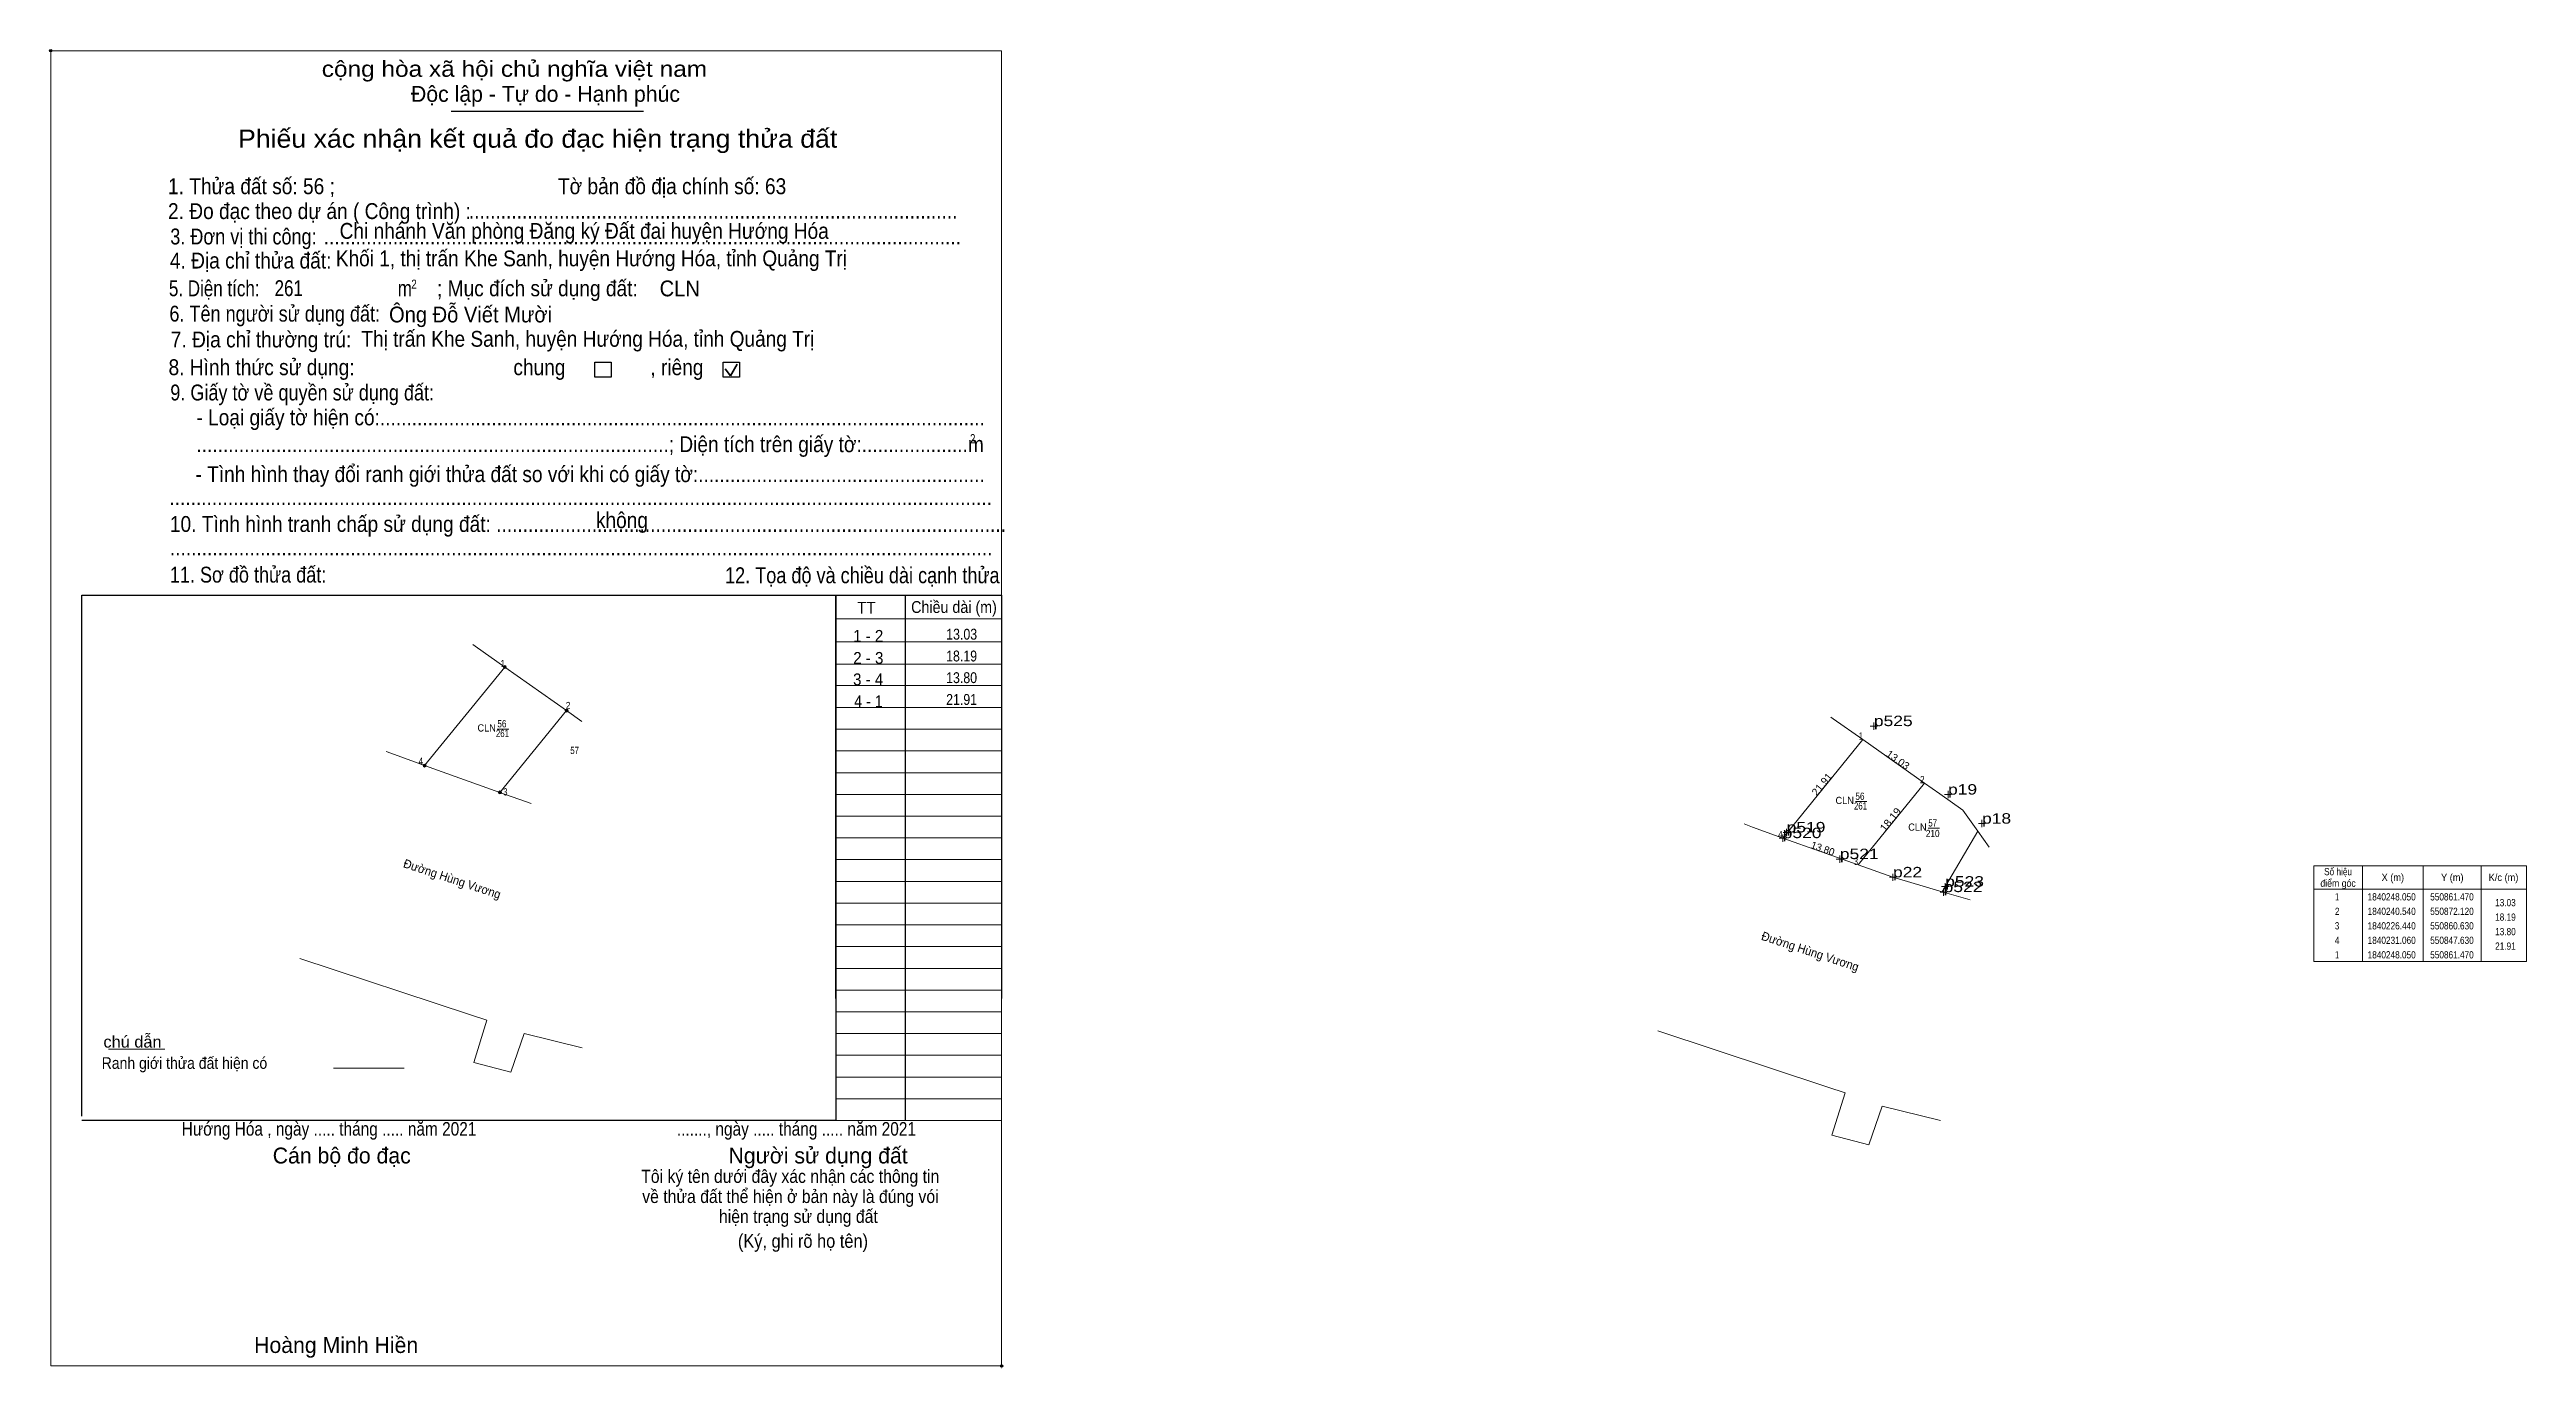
# Model space of a CAD drawing. Header units: metres. Extents: x 550549 to 550976, y 1840140 to 1840367.
import ezdxf
from ezdxf.enums import TextEntityAlignment as Align

# ---------------------------------------------------------------- set-up
doc = ezdxf.new("R2010")
doc.units = ezdxf.units.M
doc.header["$LTSCALE"] = 0.8
doc.header["$PDMODE"] = 32
doc.header["$PDSIZE"] = 0.4
for name, color, linetype, lineweight in [('1', 7, 'Continuous', 13), ('15', 7, 'Continuous', 13), ('17', 7, 'Continuous', 13), ('2', 7, 'Continuous', 25), ('30', 7, 'Continuous', 13), ('31', 7, 'Continuous', 13), ('44', 7, 'Continuous', 13), ('49', 7, 'Continuous', 13), ('50', 7, 'Continuous', 13), ('6', 7, 'Continuous', 13), ('63', 7, 'Continuous', 13), ('7', 7, 'Continuous', 13)]:
    doc.layers.add(name, color=color, linetype=linetype, lineweight=lineweight)
doc.layers.add('10', color=7, linetype='Continuous')
doc.layers.add('12', color=7, linetype='Continuous')

msp = doc.modelspace()

# ---------------------------------------------------------------- hatches: boundary and pattern name
at = {"layer": '63'}
for points in [[(550627.44, 1840260.56, 1), (550626.94, 1840260.56, 1)], [(550638.09, 1840253.05, 1), (550637.59, 1840253.05, 1)], [(550613.6, 1840243.57, 1), (550613.1, 1840243.57, 1)], [(550626.6, 1840238.95, 1), (550626.1, 1840238.95, 1)]]:
    msp.add_hatch(color=256, dxfattribs=at).paths.add_polyline_path(points)

# ---------------------------------------------------------------- linework, layer by layer
at = {"layer": '1'}
for points in [[(550627.19, 1840260.56), (550637.84, 1840253.05), (550626.35, 1840238.95), (550613.35, 1840243.57)], [(550861.47, 1840248.05), (550872.12, 1840240.54), (550860.63, 1840226.44), (550847.63, 1840231.06)]]:
    msp.add_lwpolyline(points, close=True, dxfattribs=at)
at = {"layer": '15'}
for p, q in [((550626.35, 1840238.95), (550637.84, 1840253.05)), ((550637.84, 1840253.05), (550640.46, 1840251.2)), ((550625.89, 1840249.87), (550627.85, 1840249.87)), ((550608.17, 1840245.48), (550606.72, 1840246.01)), ((550613.35, 1840243.57), (550608.17, 1840245.48)), ((550626.35, 1840238.95), (550613.35, 1840243.57)), ((550860.63, 1840226.44), (550872.12, 1840240.54)), ((550872.12, 1840240.54), (550874.74, 1840238.69)), ((550631.75, 1840237.03), (550626.35, 1840238.95)), ((550860.17, 1840237.36), (550862.13, 1840237.36)), ((550874.74, 1840238.69), (550878.69, 1840235.91)), ((550842.45, 1840232.97), (550841, 1840233.5)), ((550847.63, 1840231.06), (550842.45, 1840232.97)), ((550872.71, 1840232.76), (550874.67, 1840232.76)), ((550881.27, 1840232.29), (550875.15, 1840221.82))]:
    msp.add_line(p, q, dxfattribs=at)
for points in [[(550621.65, 1840264.46), (550622.08, 1840264.16), (550627.19, 1840260.56)], [(550613.35, 1840243.57), (550627.19, 1840260.56), (550637.84, 1840253.05)], [(550855.93, 1840251.95), (550856.36, 1840251.65), (550861.47, 1840248.05)], [(550847.63, 1840231.06), (550861.47, 1840248.05), (550872.12, 1840240.54)], [(550866.66, 1840224.3), (550860.63, 1840226.44), (550847.63, 1840231.06)]]:
    msp.add_lwpolyline(points, dxfattribs=at)
at = {"layer": '17'}
msp.add_line((550558.84, 1840194.66), (550568.51, 1840194.66), dxfattribs=at)
at = {"layer": '2'}
for p, q in [((550617.93, 1840356.48), (550651.1, 1840356.48)), ((550554.19, 1840272.98), (550684.31, 1840272.98)), ((550554.19, 1840183.09), (550554.19, 1840272.98)), ((550684.31, 1840272.98), (550684.31, 1840182.35)), ((550684.31, 1840182.35), (550554.19, 1840182.35))]:
    msp.add_line(p, q, dxfattribs=at)
at = {"layer": '2', "lineweight": 35}
for p, q in [((550666.12, 1840310.81), (550667.26, 1840312.84)), ((550665.19, 1840312.02), (550666.12, 1840310.81))]:
    msp.add_line(p, q, dxfattribs=at)
at = {"layer": '2', "lineweight": 13}
msp.add_lwpolyline([(550548.84, 1840366.89), (550712.88, 1840366.89), (550712.88, 1840140.01), (550548.84, 1840140.01)], close=True, dxfattribs=at)
at = {"layer": '2'}
for points in [[(550642.7, 1840313.19), (550645.52, 1840313.19), (550645.52, 1840310.56), (550642.7, 1840310.56)], [(550664.86, 1840313.19), (550667.68, 1840313.19), (550667.68, 1840310.56), (550664.86, 1840310.56)]]:
    msp.add_lwpolyline(points, close=True, dxfattribs=at)
for p in [(550548.84, 1840366.89), (550712.88, 1840140.01)]:
    msp.add_point(p, dxfattribs=at)
at = {"layer": '30', "lineweight": 25}
for p, q in [((550684.31, 1840203.42), (550684.31, 1840272.98)), ((550696.25, 1840272.98), (550696.25, 1840182.35))]:
    msp.add_line(p, q, dxfattribs=at)
at = {"layer": '30'}
for p, q in [((550684.31, 1840268.89), (550712.88, 1840268.89)), ((550684.31, 1840264.92), (550712.88, 1840264.92)), ((550684.23, 1840261.09), (550712.8, 1840261.09)), ((550684.31, 1840257.37), (550712.88, 1840257.37)), ((550684.31, 1840253.6), (550712.88, 1840253.6)), ((550684.31, 1840249.85), (550712.88, 1840249.85)), ((550684.31, 1840246.1), (550712.88, 1840246.1)), ((550684.31, 1840242.35), (550712.88, 1840242.35)), ((550684.31, 1840238.6), (550712.88, 1840238.6)), ((550684.31, 1840234.85), (550712.88, 1840234.85)), ((550684.31, 1840231.1), (550712.88, 1840231.1)), ((550684.31, 1840227.35), (550712.88, 1840227.35)), ((550684.31, 1840223.6), (550712.88, 1840223.6)), ((550684.31, 1840219.85), (550712.88, 1840219.85)), ((550684.31, 1840216.1), (550712.88, 1840216.1)), ((550684.31, 1840212.35), (550712.88, 1840212.35)), ((550684.31, 1840208.6), (550712.88, 1840208.6)), ((550684.31, 1840204.85), (550712.88, 1840204.85)), ((550684.31, 1840201.1), (550712.88, 1840201.1)), ((550684.31, 1840197.35), (550712.88, 1840197.35)), ((550684.31, 1840197.34), (550712.88, 1840197.34)), ((550684.31, 1840193.6), (550712.88, 1840193.6)), ((550684.31, 1840189.85), (550712.88, 1840189.85)), ((550684.31, 1840186.1), (550712.88, 1840186.1)), ((550684.31, 1840182.35), (550712.88, 1840182.35))]:
    msp.add_line(p, q, dxfattribs=at)
at = {"layer": '30', "lineweight": 25}
msp.add_lwpolyline([(550684.31, 1840272.98), (550712.88, 1840272.98), (550712.88, 1840203.42)], dxfattribs=at)
at = {"layer": '31'}
msp.add_lwpolyline([(550878.69, 1840235.91), (550881.27, 1840232.29), (550883.26, 1840229.49)], dxfattribs=at)
at = {"layer": '44'}
msp.add_line((550879.98, 1840220.41), (550875.15, 1840221.82), dxfattribs=at)
msp.add_lwpolyline([(550875.15, 1840221.82), (550869.19, 1840223.56), (550866.66, 1840224.3)], dxfattribs=at)
at = {"layer": '49'}
for p, q in [((550630.52, 1840197.36), (550640.55, 1840194.87)), ((550864.8, 1840184.85), (550874.83, 1840182.36))]:
    msp.add_line(p, q, dxfattribs=at)
for points in [[(550621.11, 1840200.64), (550624.1, 1840199.65), (550621.82, 1840192.33), (550628.23, 1840190.69), (550630.52, 1840197.36)], [(550855.39, 1840188.13), (550858.38, 1840187.14), (550856.1, 1840179.82), (550862.51, 1840178.18), (550864.8, 1840184.85)]]:
    msp.add_lwpolyline(points, dxfattribs=at)
at = {"layer": '50'}
for p, q in [((550591.81, 1840210.32), (550621.11, 1840200.64)), ((550826.09, 1840197.81), (550855.39, 1840188.13))]:
    msp.add_line(p, q, dxfattribs=at)
at = {"layer": '6'}
msp.add_line((550597.62, 1840191.39), (550609.84, 1840191.39), dxfattribs=at)
at = {"layer": '63'}
for p, q in [((550947.64, 1840226.28), (550947.64, 1840209.78)), ((550958.14, 1840226.28), (550958.14, 1840209.78)), ((550968.14, 1840226.28), (550968.14, 1840209.78)), ((550939.24, 1840222.28), (550975.94, 1840222.28))]:
    msp.add_line(p, q, dxfattribs=at)
msp.add_lwpolyline([(550939.24, 1840226.28), (550975.94, 1840226.28), (550975.94, 1840209.78), (550939.24, 1840209.78)], close=True, dxfattribs=at)
for centre in [(550627.19, 1840260.56), (550637.84, 1840253.05), (550613.35, 1840243.57), (550626.35, 1840238.95)]:
    msp.add_circle(centre, 0.25, dxfattribs=at)
at = {"layer": '7'}
for p, q in [((550863.98, 1840250.38), (550862.73, 1840250.38)), ((550863.36, 1840249.76), (550863.36, 1840251.01)), ((550876.77, 1840238.57), (550875.53, 1840238.57)), ((550876.15, 1840237.95), (550876.15, 1840239.2)), ((550847.63, 1840230.44), (550847.63, 1840231.69)), ((550848.94, 1840232.05), (550847.69, 1840232.05)), ((550848.31, 1840231.42), (550848.31, 1840232.67)), ((550882.64, 1840233.57), (550881.39, 1840233.57)), ((550882.01, 1840232.94), (550882.01, 1840234.19)), ((550848.26, 1840231.06), (550847.01, 1840231.06)), ((550858.12, 1840227.44), (550856.87, 1840227.44)), ((550857.49, 1840226.81), (550857.49, 1840228.06)), ((550867.28, 1840224.3), (550866.03, 1840224.3)), ((550867.28, 1840224.3), (550866.03, 1840224.3)), ((550866.65, 1840223.68), (550866.65, 1840224.93)), ((550866.65, 1840223.68), (550866.65, 1840224.93)), ((550875.66, 1840222.08), (550875.66, 1840223.32)), ((550876.01, 1840221.75), (550874.77, 1840221.75)), ((550876.29, 1840222.7), (550875.04, 1840222.7)), ((550875.39, 1840221.12), (550875.39, 1840222.37))]:
    msp.add_line(p, q, dxfattribs=at)

# ---------------------------------------------------------------- texts
at = {"layer": '1'}
for s, width, p in [('CLN', 0.95, (550624.055, 1840249.45)), ('261', 0.8, (550626.77, 1840248.5)), ('261', 0.8, (550626.77, 1840248.5)), ('56', 0.85, (550626.68, 1840250.17)), ('57', 0.8, (550639.22, 1840245.57)), ('CLN', 0.95, (550858.335, 1840236.94)), ('261', 0.8, (550861.05, 1840235.99)), ('261', 0.8, (550861.05, 1840235.99)), ('56', 0.85, (550860.96, 1840237.66)), ('CLN', 0.95, (550870.875, 1840232.34)), ('210', 0.85, (550873.51, 1840231.24)), ('57', 0.8, (550873.5, 1840233.06))]:
    msp.add_text(s, height=1.25, dxfattribs=dict(at, width=width)).set_placement(p, align=Align.CENTER)
at = {"layer": '10'}
for s, height, width, p in [('1 - 2', 2.046, 0.95, (550689.87, 1840264.92)), ('2 - 3', 2.046, 0.95, (550689.89, 1840261.12)), ('3 - 4', 2.046, 0.95, (550689.86, 1840257.42)), ('4 - 1', 2.05, 0.9, (550689.92, 1840253.64))]:
    msp.add_text(s, height=height, dxfattribs=dict(at, width=width)).set_placement(p, align=Align.CENTER)
at = {"layer": '12', "width": 1.25}
for s, p in [('p525', (550863.36, 1840250.38)), ('p19', (550876.15, 1840238.57)), ('p520', (550847.63, 1840231.06)), ('p519', (550848.31, 1840232.05)), ('p18', (550882.02, 1840233.56)), ('p521', (550857.49, 1840227.44)), ('p22', (550866.66, 1840224.3)), ('p22', (550866.66, 1840224.3)), ('p522', (550875.39, 1840221.75)), ('p523', (550875.66, 1840222.7))]:
    msp.add_text(s, height=1.8, dxfattribs=at).set_placement(p)
at = {"layer": '2'}
for s, height, width, p in [('cộng hòa xã hội chủ nghĩa việt nam', 2.738, 1.15, (550595.6, 1840362.39)), ('1. Thửa đất số: 56 ;                                          Tờ bản đồ địa chính số: 63', 2.74, 0.9, (550569.08, 1840342.14)), ('2. Đo đạc theo dự án ( Công trình) : ', 2.74, 0.9, (550569.08, 1840337.85)), ('3. Đơn vị thi công:', 2.74, 0.85, (550569.47, 1840333.47)), ('Chi nhánh Văn phòng Đăng ký Đất đai huyện Hướng Hóa', 2.737, 0.9, (550598.68, 1840334.44)), ('............................................................................................', 2.74, 0.9, (550620.98, 1840337.94)), ('4. Địa chỉ thửa đất:', 2.74, 0.9, (550569.4, 1840329.32)), ('........................................................................................................................', 2.74, 0.9, (550595.94, 1840333.47)), ('Khối 1, thị trấn Khe Sanh, huyện Hướng Hóa, tỉnh Quảng Trị', 2.73, 0.9, (550598.03, 1840329.7)), ('5. Diện tích:', 2.74, 0.8, (550569.23, 1840324.53)), ('261', 2.73, 0.8, (550587.47, 1840324.56)), ('m', 2.738, 0.8, (550608.71, 1840324.53)), ('2', 1.564, 0.8, (550611.05, 1840325.84)), ('; Mục đích sử dụng đất:', 2.738, 0.9, (550615.49, 1840324.53)), ('CLN', 2.73, 0.95, (550653.89, 1840324.52)), ('6. Tên người sử dụng đất:', 2.74, 0.85, (550569.32, 1840320.16)), ('Ông Đỗ Viết Mười', 2.73, 0.95, (550607.21, 1840320.02)), ('7. Địa chỉ thường trú:', 2.74, 0.9, (550569.56, 1840315.71)), ('Thị trấn Khe Sanh, huyện Hướng Hóa, tỉnh Quảng Trị', 2.73, 0.9, (550602.44, 1840315.82)), ('8. Hình thức sử dụng:', 2.74, 0.9, (550569.17, 1840310.92)), ('chung                , riêng', 2.738, 0.9, (550628.66, 1840310.92)), ('9. Giấy tờ về quyền sử dụng đất:', 2.74, 0.85, (550569.47, 1840306.56)), ('     - Loại giấy tờ hiện có:..................................................................................................................', 2.738, 0.9, (550569.4, 1840302.27)), ('     .........................................................................................; Diện tích trên giấy tờ:....................m', 2.738, 0.9, (550569.4, 1840297.64)), ('2', 1.564, 0.8, (550707.44, 1840299.18)), ('     - Tình hình thay đổi ranh giới thửa đất so với khi có giấy tờ:......................................................', 2.738, 0.9, (550569.24, 1840292.48)), ('...........................................................................................................................................................', 2.738, 0.9, (550569.32, 1840288.5)), ('không', 2.738, 0.9, (550642.9, 1840284.54)), ('10. Tình hình tranh chấp sử dụng đất: ................................................................................................', 2.74, 0.9, (550569.4, 1840283.88)), ('...........................................................................................................................................................', 2.738, 0.9, (550569.4, 1840279.83)), ('11. Sơ đồ thửa đất:', 2.74, 0.85, (550569.4, 1840275.14)), ('12. Tọa độ và chiều dài cạnh thửa', 2.745, 0.85, (550665.17, 1840275.03)), ('Hướng Hóa , ngày ..... tháng ..... năm 2021', 2.34, 0.85, (550571.44, 1840179.74)), ('......., ngày ..... tháng ..... năm 2021', 2.34, 0.85, (550656.86, 1840179.74)), ('(Ký, ghi rõ họ tên)', 2.347, 0.9, (550667.39, 1840160.4))]:
    msp.add_text(s, height=height, dxfattribs=dict(at, width=width)).set_placement(p)
for s, height, p in [('Độc lập - Tự do - Hạnh phúc', 2.738, (550610.99, 1840358.07)), ('Cán bộ đo đạc', 2.738, (550587.14, 1840174.94)), ('Người sử dụng đất', 2.738, (550665.77, 1840174.94)), ('Hoàng Minh Hiền', 2.74, (550583.93, 1840142.25))]:
    msp.add_text(s, height=height, dxfattribs=at).set_placement(p)
for s, height, width, p in [('Phiếu xác nhận kết quả đo đạc hiện trạng thửa đất', 3.129, 1.1, (550632.845, 1840350.16)), ('Tôi ký tên dưới đây xác nhận các thông tin', 2.262, 0.9, (550676.42, 1840171.59)), ('về thửa đất thể hiện ở bản này là đúng vói', 2.262, 0.9, (550676.455, 1840168.12)), ('hiện trạng sử dụng đất', 2.262, 0.9, (550677.83, 1840164.68))]:
    msp.add_text(s, height=height, dxfattribs=dict(at, width=width)).set_placement(p, align=Align.CENTER)
msp.add_text('.', height=0.782, dxfattribs=at).set_placement((550712.844, 1840139.58), align=Align.CENTER)
at = {"layer": '30'}
for s, height, width, p in [('TT', 2.04, 0.95, (550687.97, 1840269.78)), ('Chiều dài (m)', 2.046, 0.9, (550697.28, 1840269.9))]:
    msp.add_text(s, height=height, dxfattribs=dict(at, width=width)).set_placement(p)
at = {"layer": '6'}
for s, width, p in [('chú dẫn', 1.05, (550557.94, 1840194.93)), ('Ranh giới thửa đất hiện có ', 0.9, (550557.64, 1840191.26))]:
    msp.add_text(s, height=2.005, dxfattribs=dict(at, width=width)).set_placement(p)
at = {"layer": '63'}
for s, height, width, p in [('13.03', 1.875, 0.85, (550708.66, 1840265.3)), (' 1', 1.25, 0.75, (550627.19, 1840260.56)), ('18.19', 1.875, 0.85, (550708.65, 1840261.54)), ('13.80', 1.875, 0.85, (550708.65, 1840257.8)), (' 2', 1.25, 0.85, (550638.49, 1840253.31)), ('21.91', 1.875, 0.85, (550708.65, 1840254.04)), (' 1', 1.25, 0.75, (550861.47, 1840248.05)), (' 4', 1.25, 0.85, (550613.08, 1840243.7)), (' 2', 1.25, 0.85, (550872.12, 1840240.54)), (' 3', 1.25, 0.8, (550627.65, 1840238.42)), (' 4', 1.25, 0.85, (550847.63, 1840231.06)), (' 3', 1.25, 0.8, (550860.63, 1840226.44)), ('13.03', 1.25, 0.85, (550974.09, 1840219.31)), ('18.19', 1.25, 0.85, (550974.09, 1840216.81)), ('13.80', 1.25, 0.85, (550974.09, 1840214.31)), ('21.91', 1.25, 0.85, (550974.09, 1840211.81))]:
    msp.add_text(s, height=height, dxfattribs=dict(at, width=width)).set_placement(p, align=Align.RIGHT)
for s, height, rotation, width, p in [('13.03', 1.25, 324.81, 1.05, (550867.155, 1840244.05)), ('21.91', 1.25, 50.834, 1.05, (550854.876, 1840239.96)), ('18.19', 1.25, 50.824, 1.1, (550866.703, 1840233.885)), ('Đường Hùng Vương', 1.5, 341.718, 0.95, (550617.865, 1840223.318)), ('Đường Hùng Vương', 1.5, 341.718, 0.95, (550852.145, 1840210.808))]:
    msp.add_text(s, height=height, rotation=rotation, dxfattribs=dict(at, width=width)).set_placement(p, align=Align.CENTER)
msp.add_text('13.80', height=1.25, rotation=340.436, dxfattribs=at).set_placement((550854.341, 1840228.677), align=Align.CENTER)
for s, width, p in [('điểm góc', 0.9, (550943.44, 1840222.66)), ('Số hiệu', 0.85, (550943.44, 1840224.66)), ('X (m)', 0.95, (550952.89, 1840223.66)), ('Y (m)', 0.95, (550963.145, 1840223.66)), ('K/c (m)', 0.95, (550971.985, 1840223.66)), (' 2', 0.85, (550943.095, 1840217.81)), (' 1', 0.75, (550943.09, 1840220.31)), ('1840248.050', 0.85, (550952.69, 1840220.31)), ('1840240.540', 0.85, (550952.69, 1840217.81)), ('550861.470', 0.85, (550963.09, 1840220.31)), ('550872.120', 0.85, (550963.09, 1840217.81)), (' 3', 0.8, (550943.085, 1840215.31)), ('1840226.440', 0.85, (550952.69, 1840215.31)), ('550860.630', 0.85, (550963.09, 1840215.31)), (' 4', 0.85, (550943.09, 1840212.81)), (' 1', 0.75, (550943.09, 1840210.31)), ('1840231.060', 0.85, (550952.69, 1840212.81)), ('1840248.050', 0.85, (550952.69, 1840210.31)), ('550847.630', 0.85, (550963.09, 1840212.81)), ('550861.470', 0.85, (550963.09, 1840210.31))]:
    msp.add_text(s, height=1.25, dxfattribs=dict(at, width=width)).set_placement(p, align=Align.CENTER)

doc.saveas('drawing.dxf')
